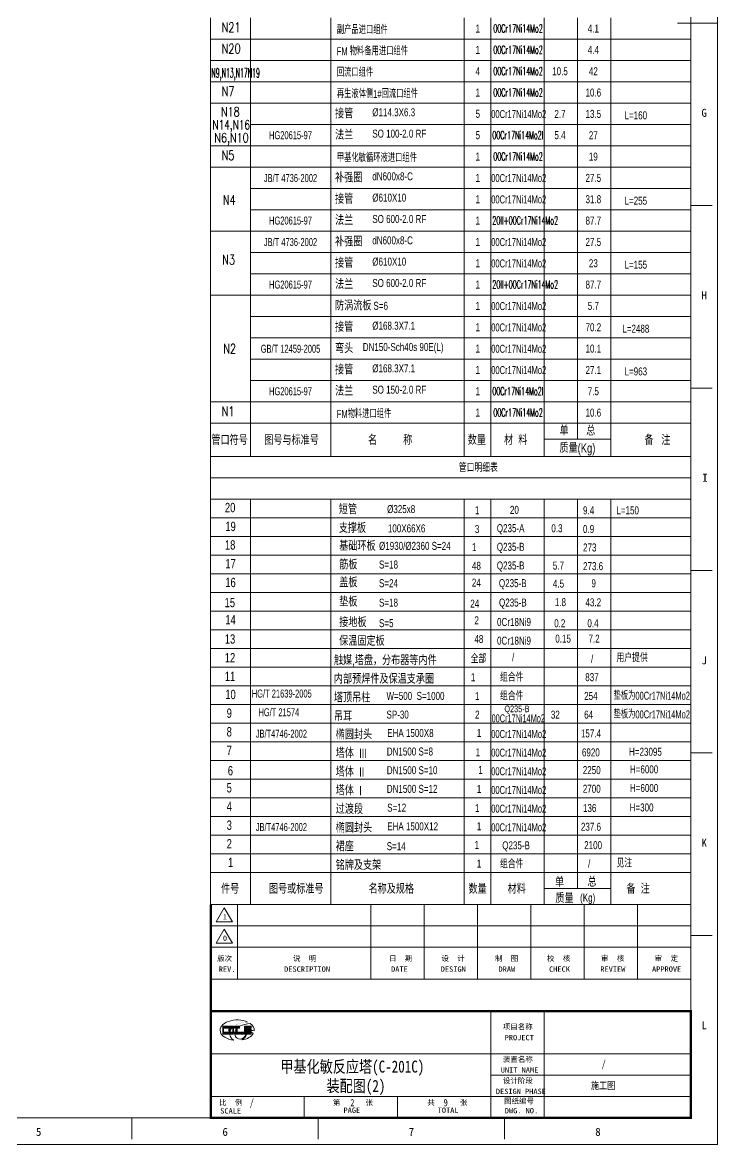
# Model space of a CAD drawing. Header units: millimetres. Extents: x 8160 to 405605, y -30951 to 80400.
# Drawn here: x 68722 to 79146, y -1956 to 14873 of the extents above; entities that cross this region are included whole.
import ezdxf
from ezdxf.enums import TextEntityAlignment as Align

# ---------------------------------------------------------------- set-up
doc = ezdxf.new("R2010")
doc.units = ezdxf.units.MM
doc.layers.get('0').update_dxf_attribs({"lineweight": 13})
for name, color, linetype, lineweight in [('SEE', 2, 'Continuous', 13), ('table_i', 7, 'Continuous', 13), ('table_o', 161, 'Continuous', 13), ('院标', 1, 'Continuous', 13)]:
    doc.layers.add(name, color=color, linetype=linetype, lineweight=lineweight)
doc.styles.add('HZ', font='txt.shx', dxfattribs={"width": 0.75, "bigfont": 'tcc_hzdx.shx'})
doc.styles.add('HZ2', font='tcc_simp.shx', dxfattribs={"width": 0.75, "bigfont": 'tcc_hzdx.shx'})
doc.styles.add('TCC', font='tcc_simp.shx', dxfattribs={"width": 0.75, "bigfont": 'tcc_hzdx.shx'})
doc.styles.add('图签', font='SimSun.ttf', dxfattribs={"height": 3})

# ---------------------------------------------------------------- blocks, each defined once
blk = doc.blocks.new('A$C67C53923')
at = {"layer": '院标', "linetype": 'Continuous'}
h = blk.add_hatch(dxfattribs=at)
h.set_pattern_fill('ANSI31', color=256, scale=0.05, angle=45, style=0)
h.set_pattern_definition([(90, (-17.875617, -415.5156554), (-0.00625, 9e-19), [])])
h.paths.add_polyline_path([(1.44, 5.88), (1.44, 2.84), (3.34, 2.84), (3.34, 3.63), (1.72, 3.63), (1.72, 5.15), (3.34, 5.15), (3.34, 5.88)])
h.paths.add_polyline_path([(3.64, 5.88), (3.64, 5.15), (3.75, 5.15), (3.75, 3.63), (3.64, 3.63), (3.64, 2.84), (5.54, 2.84), (5.54, 5.88)])
h.paths.add_polyline_path([(5.29, 5.15), (5.29, 3.63), (4.08, 3.63), (4.08, 5.15)], flags=16)
h.paths.add_polyline_path([(5.85, 5.88), (5.85, 5.15), (6.63, 5.15), (6.63, 3.63), (5.86, 3.63), (5.86, 2.84), (7.75, 2.84), (7.75, 3.63), (6.91, 3.63), (6.91, 5.15), (7.75, 5.15), (7.75, 5.88)])
h.paths.add_polyline_path([(8.05, 3.63), (8.05, 2.84), (9.95, 2.84), (9.95, 5.88), (9.64, 5.88), (9.64, 3.63)])
h.paths.add_polyline_path([(12.15, 2.84), (12.15, 4.73), (10.54, 4.73), (10.54, 5.15), (12.15, 5.15), (12.15, 5.88), (10.25, 5.88), (10.25, 4.01), (11.89, 4.01), (11.89, 3.63), (10.25, 3.63), (10.25, 2.84)])
at = {"layer": '院标', "color": 1, "linetype": 'Continuous'}
for p, q in [((1.44, 5.88), (1.44, 2.84)), ((3.34, 5.88), (1.44, 5.88)), ((1.72, 5.15), (3.34, 5.15)), ((1.72, 3.63), (1.72, 5.15)), ((3.34, 5.15), (3.34, 5.88)), ((3.64, 5.15), (3.64, 5.88)), ((3.64, 5.88), (5.54, 5.88)), ((3.75, 5.15), (3.64, 5.15)), ((3.75, 3.63), (3.75, 5.15)), ((5.29, 5.15), (4.08, 5.15)), ((4.08, 5.15), (4.08, 3.63)), ((5.29, 3.63), (5.29, 5.15)), ((5.54, 5.88), (5.54, 2.84)), ((5.85, 5.88), (5.85, 5.15)), ((7.75, 5.88), (5.85, 5.88)), ((5.85, 5.15), (6.63, 5.15)), ((6.63, 5.15), (6.63, 3.63)), ((6.91, 5.15), (7.75, 5.15)), ((6.91, 3.63), (6.91, 5.15)), ((7.75, 5.15), (7.75, 5.88)), ((9.64, 3.63), (9.64, 5.88)), ((9.64, 5.88), (9.95, 5.88)), ((9.95, 5.88), (9.95, 2.84)), ((10.25, 4.01), (10.25, 5.88)), ((10.25, 5.88), (12.15, 5.88)), ((12.15, 5.15), (10.54, 5.15)), ((10.54, 5.15), (10.54, 4.73)), ((10.54, 4.73), (12.15, 4.73)), ((12.15, 5.88), (12.15, 5.15)), ((12.15, 4.73), (12.15, 2.84)), ((1.44, 2.84), (3.34, 2.84)), ((3.34, 3.63), (1.72, 3.63)), ((3.34, 2.84), (3.34, 3.63)), ((3.64, 2.84), (3.64, 3.63)), ((3.64, 3.63), (3.75, 3.63)), ((5.54, 2.84), (3.64, 2.84)), ((4.08, 3.63), (5.29, 3.63)), ((5.86, 3.63), (5.86, 2.84)), ((6.63, 3.63), (5.86, 3.63)), ((5.86, 2.84), (7.75, 2.84)), ((7.75, 3.63), (6.91, 3.63)), ((7.75, 2.84), (7.75, 3.62)), ((8.05, 3.63), (9.64, 3.63)), ((8.05, 2.84), (8.05, 3.63)), ((9.95, 2.84), (8.05, 2.84)), ((11.89, 4.01), (10.25, 4.01)), ((10.25, 2.84), (10.25, 3.63)), ((10.25, 3.63), (11.89, 3.63)), ((12.15, 2.84), (10.25, 2.84)), ((11.89, 3.63), (11.89, 4.01))]:
    blk.add_line(p, q, dxfattribs=at)
at = {"layer": '院标', "color": 4, "linetype": 'Continuous', "const_width": 0.05}
for points in [[(10.79, 7.41, 0.10298), (7.05, 8.21, 0.087767), (3.62, 7.69, 0.165344), (0.84, 5.69, 0.195912), (0.52, 3.89, 0.191909), (2.06, 1.87, 0.116161), (5.56, 0.66, 11.337859)], [(4.2, 3.63, -0.129701), (4.87, 5.15, -1.38873)], [(6.01, 3.63, -0.114683), (6.63, 4.99, -0.492715)], [(11.78, 6.84, 0.087877), (7.75, 5.86, 4.760427)], [(11.78, 6.84, -0.167187), (13.16, 5.04, -0.104455), (13.23, 4.09, 0.061432)], [(12.15, 4.22, -0.128705), (13.24, 4.11, -2.113768)], [(5.56, 0.66, -0.160066), (4.42, 1.82, -0.101982), (4.16, 2.84, 0.949478)], [(10.26, 2.84, -0.085791), (9.33, 1.64, -0.201928), (7.91, 1.07, -0.221469), (6.47, 1.7, -0.155752), (5.99, 2.84, 2.125523)], [(8.62, 0.72, 0.10941), (11.65, 1.86, 0.111843), (12.91, 3.16, -131.799692)], [(8.62, 0.72, 0.162349), (10.46, 2.84, -0.666834)], [(10.88, 3.63, -0.033593), (11.55, 4.01, 4.377981)], [(12.9, 3.14, 0.187911), (12.15, 3.6, -10.54631)]]:
    blk.add_lwpolyline(points, format="xyb", dxfattribs=at)
at = {"layer": '院标', "color": 4, "linetype": 'Continuous', "flags": 128}
blk.add_lwpolyline([(10.79, 7.41, 0.05, 0.05, 0.044289), (9.18, 7.29, 0.05, 0.05, 0.044289), (7.62, 6.89, 0.05, 0.05, 0.032137), (6.55, 6.42, 0.05, 0.05, 0.032137), (5.54, 5.83, 0.05, 0.05, 0)], format="xyseb", dxfattribs=at)
at = {"layer": '院标', "linetype": 'Continuous'}
for centre, radius, start, end in [((7.94, 2.98), 3.8, 149.8017, 170.0903), ((9.11, 1.6), 5.53, 140.0178, 143.5317), ((9.24, 2.98), 3.29, 142.4603, 168.6295), ((12.5, 2.1), 2.14, 69.9337, 99.2696), ((6.76, 2.97), 2.61, 182.969, 242.6369), ((7.91, 3.18), 2.11, 240.2379, 301.279), ((6.37, 4.54), 4.43, 300.5075, 337.3934), ((6.34, 4.93), 4.44, 306.9142, 331.947), ((16, -4.35), 9.48, 118.1465, 122.6896), ((11.93, 2.42), 1.21, 36.5972, 79.1668)]:
    blk.add_arc(centre, radius, start, end, dxfattribs=at)
at = {"layer": '院标', "color": 4, "linetype": 'Continuous'}
for centre, radius, start, end in [((12.53, -5.03), 11.89, 93.6385, 113.7267), ((8.02, 3.03), 2.04, 185.3914, 235.6122)]:
    blk.add_arc(centre, radius, start, end, dxfattribs=at)
for start_param, end_param in [(4.050988, 7.650201), (9.350723, 10.11811), (8.132997, 9.089389)]:
    blk.add_ellipse((6.86, 4.4), major_axis=(-6.4, 0), ratio=0.597247, start_param=start_param, end_param=end_param, dxfattribs=at)

msp = doc.modelspace()

# ---------------------------------------------------------------- linework, layer by layer
at = {"color": 7}
for p, q in [((79146.2, -1956.3), (79146.2, 31683.7)), ((78746.2, -1556.3), (78746.2, 31283.7)), ((78546.2, 14863.7), (79146.2, 14863.7)), ((78746.2, 12126.9), (79066.2, 12126.9)), ((78746.2, 9390.1), (79066.2, 9390.1)), ((78746.2, 6653.3), (79066.2, 6653.3)), ((71544.6, 5763.9), (78744.6, 5763.9)), ((78746.2, 3916.5), (79066.2, 3916.5)), ((71546.2, 1643.7), (78746.2, 1643.7)), ((71546.2, 1323.7), (78746.2, 1323.7)), ((78746.2, 1179.7), (79066.2, 1179.7)), ((56386.2, -1556.3), (78746.2, -1556.3)), ((70361.2, -1556.3), (70361.2, -1876.3)), ((73156.2, -1556.3), (73156.2, -1876.3)), ((75951.2, -1556.3), (75951.2, -1876.3)), ((55386.2, -1956.3), (79146.2, -1956.3))]:
    msp.add_line(p, q, dxfattribs=at)
for points, const_width in [([(71546.2, -1556.3), (71546.2, 1643.7)], 36), ([(71946.2, 523.7), (71946.2, 1643.7)], 16), ([(73946.2, 523.7), (73946.2, 1643.7)], 16), ([(74746.2, 523.7), (74746.2, 1643.7)], 16), ([(75546.2, 523.7), (75546.2, 1643.7)], 16), ([(76346.2, 523.7), (76346.2, 1643.7)], 16), ([(77146.2, 523.7), (77146.2, 1643.7)], 16), ([(77946.2, 523.7), (77946.2, 1643.7)], 16)]:
    msp.add_lwpolyline(points, dxfattribs=dict(at, const_width=const_width))
for points in [[(71749.4, 1593.4), (71628.2, 1383.4), (71870.7, 1383.4)], [(71749.4, 1273.4), (71628.2, 1063.4), (71870.7, 1063.4)], [(71546.2, -1556.3), (75746.2, -1556.3), (75746.2, 43.7), (71546.2, 43.7)], [(75746.2, -916.3), (78746.2, -916.3), (78746.2, -596.3), (75746.2, -596.3)], [(75746.2, -1236.3), (78746.2, -1236.3), (78746.2, -916.3), (75746.2, -916.3)], [(75746.2, -1556.3), (78746.2, -1556.3), (78746.2, -1236.3), (75746.2, -1236.3)]]:
    msp.add_lwpolyline(points, close=True, dxfattribs=at)
for points, const_width in [([(71546.2, 1003.7), (78746.2, 1003.7), (78746.2, 523.7), (71546.2, 523.7)], 16), ([(71546.2, 523.7), (78746.2, 523.7), (78746.2, 43.7), (71546.2, 43.7)], 16), ([(78746.2, -1556.3), (71546.2, -1556.3), (71546.2, 43.7), (78746.2, 43.7)], 36), ([(71546.2, 43.7), (78746.2, 43.7), (78746.2, -596.3), (71546.2, -596.3)], 16), ([(75746.2, -1556.3), (76546.2, -1556.3), (76546.2, 43.7), (75746.2, 43.7)], 16), ([(71546.2, -1556.3), (75746.2, -1556.3), (75746.2, -1236.3), (71546.2, -1236.3)], 16), ([(71546.2, -1556.3), (72946.2, -1556.3), (72946.2, -1236.3), (71546.2, -1236.3)], 16), ([(72946.2, -1556.3), (74346.2, -1556.3), (74346.2, -1236.3), (72946.2, -1236.3)], 16), ([(74346.2, -1556.3), (75746.2, -1556.3), (75746.2, -1236.3), (74346.2, -1236.3)], 16)]:
    msp.add_lwpolyline(points, close=True, dxfattribs=dict(at, const_width=const_width))
at = {"layer": 'table_i', "color": 7}
for p, q in [((75344.6, 14621.3), (75344.6, 14941.3)), ((75744.6, 14621.3), (75744.6, 14941.3)), ((76544.6, 14621.3), (76544.6, 14941.3)), ((77044.6, 14621.3), (77044.6, 14941.3)), ((77544.6, 14621.3), (77544.6, 14941.3)), ((75344.6, 14301.3), (75344.6, 14621.3)), ((75744.6, 14301.3), (75744.6, 14621.3)), ((76544.6, 14301.3), (76544.6, 14621.3)), ((77044.6, 14301.3), (77044.6, 14621.3)), ((77544.6, 14301.3), (77544.6, 14621.3)), ((75344.6, 13981.3), (75344.6, 14301.3)), ((75744.6, 13981.3), (75744.6, 14301.3)), ((76544.6, 13981.3), (76544.6, 14301.3)), ((77044.6, 13981.3), (77044.6, 14301.3)), ((77544.6, 13981.3), (77544.6, 14301.3)), ((75344.6, 13661.3), (75344.6, 13981.3)), ((75744.6, 13661.3), (75744.6, 13981.3)), ((76544.6, 13661.3), (76544.6, 13981.3)), ((77044.6, 13661.3), (77044.6, 13981.3)), ((77544.6, 13661.3), (77544.6, 13981.3)), ((75344.6, 13021.3), (75344.6, 13661.3)), ((75744.6, 13021.3), (75744.6, 13661.3)), ((76544.6, 13021.3), (76544.6, 13661.3)), ((77044.6, 13021.3), (77044.6, 13661.3)), ((77544.6, 13021.3), (77544.6, 13661.3)), ((72144.6, 13341.3), (78744.8, 13341.3)), ((75344.6, 12701.2), (75344.6, 13021.3)), ((75744.6, 12701.2), (75744.6, 13021.3)), ((76544.6, 12701.2), (76544.6, 13021.3)), ((77044.6, 12701.2), (77044.6, 13021.3)), ((77544.6, 12701.2), (77544.6, 13021.3)), ((75344.6, 11741.2), (75344.6, 12701.2)), ((75744.6, 11741.2), (75744.6, 12701.2)), ((76544.6, 11741.2), (76544.6, 12701.2)), ((77044.6, 11741.2), (77044.6, 12701.2)), ((77544.6, 11741.2), (77544.6, 12701.2)), ((72144.6, 12381.2), (78744.6, 12381.2)), ((72144.6, 12061.2), (78744.8, 12061.2)), ((75344.6, 10781.2), (75344.6, 11741.2)), ((75744.6, 10781.2), (75744.6, 11741.2)), ((76544.6, 10781.2), (76544.6, 11741.2)), ((77044.6, 10781.2), (77044.6, 11741.2)), ((77544.6, 10781.2), (77544.6, 11741.2)), ((72144.6, 11421.2), (78744.6, 11421.2)), ((72144.6, 11101.2), (78744.8, 11101.2)), ((75344.6, 9181.1), (75344.6, 10781.2)), ((75744.6, 9181.1), (75744.6, 10781.2)), ((76544.6, 9181.1), (76544.6, 10781.2)), ((77044.6, 9181.1), (77044.6, 10781.2)), ((77544.6, 9181.1), (77544.6, 10781.2)), ((72144.6, 10461.2), (78744.8, 10461.2)), ((72144.6, 10141.2), (78744.8, 10141.2)), ((72144.6, 9821.1), (78744.6, 9821.1)), ((72144.6, 9501.1), (78744.8, 9501.1)), ((75344.6, 8861.1), (75344.6, 9181.1)), ((75744.6, 8861.1), (75744.6, 9181.1)), ((76544.6, 8861.1), (76544.6, 9181.1)), ((77044.6, 8861.1), (77044.6, 9181.1)), ((77544.6, 8861.1), (77544.6, 9181.1)), ((75344.6, 8363.9), (75344.6, 8861.1)), ((75744.6, 8363.9), (75744.6, 8861.1)), ((76544.6, 8363.9), (76544.6, 8861.1)), ((77044.6, 8621.1), (77044.6, 8861.1)), ((77544.6, 8363.9), (77544.6, 8861.1)), ((76544.6, 8621.1), (77544.6, 8621.1)), ((75344.6, 1643.9), (75344.6, 7723.9)), ((75744.6, 1643.9), (75744.6, 7723.9)), ((76544.6, 1643.9), (76544.6, 7723.9)), ((77044.6, 1883.9), (77044.6, 7723.9)), ((77544.6, 1643.9), (77544.6, 7723.9)), ((71544.6, 7443.9), (78744.6, 7443.9)), ((71544.6, 7163.9), (78744.6, 7163.9)), ((71544.6, 6883.9), (78744.6, 6883.9)), ((71544.6, 6603.9), (78744.6, 6603.9)), ((71544.6, 6323.9), (78744.6, 6323.9)), ((71544.6, 6043.9), (78744.6, 6043.9)), ((71544.6, 5483.9), (78744.6, 5483.9)), ((71544.6, 5203.9), (78744.6, 5203.9)), ((71544.6, 4923.9), (78744.6, 4923.9)), ((71544.6, 4643.9), (78744.6, 4643.9)), ((71544.6, 4363.9), (78744.6, 4363.9)), ((71544.6, 4083.9), (78744.6, 4083.9)), ((71544.6, 3803.9), (78744.6, 3803.9)), ((71544.6, 3523.9), (78744.6, 3523.9)), ((71544.6, 3243.9), (78744.6, 3243.9)), ((71544.6, 2963.9), (78744.6, 2963.9)), ((71544.6, 2683.9), (78744.6, 2683.9)), ((71544.6, 2403.9), (78744.6, 2403.9)), ((76544.6, 1883.9), (77544.6, 1883.9))]:
    msp.add_line(p, q, dxfattribs=at)
at = {"layer": 'table_o', "color": 7}
for p, q in [((71544.6, 14621.3), (71544.6, 14941.3)), ((72144.6, 14621.3), (72144.6, 14941.3)), ((73344.6, 14621.3), (73344.6, 14941.3)), ((71544.6, 14301.3), (71544.6, 14621.3)), ((71544.6, 14621.3), (78744.8, 14621.3)), ((72144.6, 14301.3), (72144.6, 14621.3)), ((73344.6, 14301.3), (73344.6, 14621.3)), ((71544.6, 13981.3), (71544.6, 14301.3)), ((71544.6, 14301.3), (78744.8, 14301.3)), ((72144.6, 13981.3), (72144.6, 14301.3)), ((73344.6, 13981.3), (73344.6, 14301.3)), ((71544.6, 13661.3), (71544.6, 13981.3)), ((71544.6, 13981.3), (78744.8, 13981.3)), ((72144.6, 13661.3), (72144.6, 13981.3)), ((73344.6, 13661.3), (73344.6, 13981.3)), ((71544.6, 13021.3), (71544.6, 13661.3)), ((71544.6, 13661.3), (78744.6, 13661.3)), ((72144.6, 13021.3), (72144.6, 13661.3)), ((73344.6, 13021.3), (73344.6, 13661.3)), ((71544.6, 12701.2), (71544.6, 13021.3)), ((71544.6, 13021.3), (78744.8, 13021.3)), ((72144.6, 12701.2), (72144.6, 13021.3)), ((73344.6, 12701.2), (73344.6, 13021.3)), ((71544.6, 11741.2), (71544.6, 12701.2)), ((71544.6, 12701.2), (78744.8, 12701.2)), ((72144.6, 11741.2), (72144.6, 12701.2)), ((73344.6, 11741.2), (73344.6, 12701.2)), ((71544.6, 10781.2), (71544.6, 11741.2)), ((71544.6, 11741.2), (78744.8, 11741.2)), ((72144.6, 10781.2), (72144.6, 11741.2)), ((73344.6, 10781.2), (73344.6, 11741.2)), ((71544.6, 9181.1), (71544.6, 10781.2)), ((71544.6, 10781.2), (78744.8, 10781.2)), ((72144.6, 9181.1), (72144.6, 10781.2)), ((73344.6, 9181.1), (73344.6, 10781.2)), ((71544.6, 8861.1), (71544.6, 9181.1)), ((71544.6, 9181.1), (78744.8, 9181.1)), ((72144.6, 8861.1), (72144.6, 9181.1)), ((73344.6, 8861.1), (73344.6, 9181.1)), ((71544.6, 8043.9), (71544.6, 8861.1)), ((71544.6, 8861.1), (78746.2, 8861.1)), ((72144.6, 8363.9), (72144.6, 8861.1)), ((73344.6, 8363.9), (73344.6, 8861.1)), ((71544.6, 8363.9), (78744.8, 8363.9)), ((71544.6, 8043.9), (78744.8, 8043.9)), ((71544.6, 7723.9), (71544.6, 8043.9)), ((71544.6, 1643.7), (71544.6, 7723.9)), ((71544.6, 7723.9), (78744.6, 7723.9)), ((72144.6, 1643.9), (72144.6, 7723.9)), ((73344.6, 1643.9), (73344.6, 7723.9)), ((71544.6, 2123.9), (78744.6, 2123.9)), ((71544.6, 1643.7), (78746.2, 1643.7))]:
    msp.add_line(p, q, dxfattribs=at)

# ---------------------------------------------------------------- block references
at = {"color": 7, "xscale": 40, "yscale": 40, "zscale": 40}
msp.add_blockref('A$C67C53923', (71667.8, -416.5), dxfattribs=at)

# ---------------------------------------------------------------- texts
at = {"color": 7}
for s, height, style, width, p in [('N21', 143.23, 'HZ', 0.75, (71708.6, 14728.9)), ('副产品进口组件', 120, 'TCC', 0.7, (73436.9, 14701.4)), ('00Cr17Ni14Mo2', 120, 'HZ', 0.5, (75783.6, 14722.9)), ('N20', 143.23, 'HZ', 0.75, (71708.6, 14408.9)), ('FM 物料备用进口组件', 120, 'TCC', 0.7, (73436.9, 14381.4)), ('00Cr17Ni14Mo2', 120, 'HZ', 0.5, (75783.6, 14402.9)), ('N9,N13,N17N19', 140, 'HZ', 0.4, (71556.6, 14044.8)), ('回流口组件', 120, 'TCC', 0.7, (73436.9, 14061.4)), ('00Cr17Ni14Mo2', 120, 'HZ', 0.5, (75783.6, 14082.9)), ('N7', 143.23, 'HZ', 0.75, (71708.6, 13768.8)), ('再生液体侧1#回流口组件', 120, 'TCC', 0.7, (73436.9, 13741.4)), ('00Cr17Ni14Mo2', 120, 'HZ', 0.5, (75783.6, 13762.9)), ('N18', 140, 'HZ', 0.75, (71701, 13463.9)), ('接管', 140, 'TCC', 0.75, (73410.1, 13433.9)), ('%%C114.3X6.3', 120, 'TCC', 0.75, (73968.7, 13465)), ('00Cr17Ni14Mo2', 120, 'TCC', 0.65, (75751.7, 13438.7)), ('N14,N16', 140, 'HZ', 0.7, (71572.1, 13267.9)), ('N6,N10', 140, 'HZ', 0.75, (71601.1, 13073.8)), ('法兰', 140, 'TCC', 0.75, (73410.1, 13113.9)), ('SO 100-2.0 RF', 120, 'TCC', 0.75, (73968.7, 13145)), ('00Cr17Ni14Mo2II', 120, 'HZ', 0.5, (75767.9, 13122.9)), ('N5', 143.23, 'HZ', 0.75, (71708.6, 12808.8)), ('甲基化敏循环液进口组件', 120, 'TCC', 0.7, (73436.9, 12781.4)), ('00Cr17Ni14Mo2', 120, 'HZ', 0.5, (75783.6, 12802.8)), ('补强圈', 140, 'TCC', 0.75, (73410.1, 12473.9)), ('dN600x8-C', 120, 'TCC', 0.75, (73968.7, 12505)), ('00Cr17Ni14Mo2', 120, 'TCC', 0.65, (75751.7, 12478.7)), ('接管', 140, 'TCC', 0.75, (73410.1, 12153.9)), ('%%C610X10', 120, 'TCC', 0.75, (73968.7, 12185)), ('00Cr17Ni14Mo2', 120, 'TCC', 0.65, (75751.7, 12158.7)), ('N4', 143.23, 'HZ', 0.75, (71726.6, 12138.4)), ('法兰', 140, 'TCC', 0.75, (73410.1, 11833.9)), ('SO 600-2.0 RF', 120, 'TCC', 0.75, (73968.7, 11865)), ('20II+00Cr17Ni14Mo2', 120, 'HZ', 0.5, (75767.9, 11842.8)), ('补强圈', 140, 'TCC', 0.75, (73410.1, 11513.9)), ('dN600x8-C', 120, 'TCC', 0.75, (73968.7, 11545)), ('00Cr17Ni14Mo2', 120, 'TCC', 0.65, (75751.7, 11518.7)), ('N3', 143.23, 'HZ', 0.75, (71716.8, 11243)), ('接管', 140, 'TCC', 0.75, (73410.1, 11193.9)), ('%%C610X10', 120, 'TCC', 0.75, (73968.7, 11225)), ('00Cr17Ni14Mo2', 120, 'TCC', 0.65, (75751.7, 11198.6)), ('法兰', 140, 'TCC', 0.75, (73410.1, 10873.9)), ('SO 600-2.0 RF', 120, 'TCC', 0.75, (73968.7, 10905)), ('20II+00Cr17Ni14Mo2', 120, 'HZ', 0.5, (75767.9, 10882.8)), ('防涡流板', 140, 'TCC', 0.75, (73410.1, 10553.9)), ('S=6', 120, 'TCC', 0.75, (73986.5, 10563.1)), ('00Cr17Ni14Mo2', 120, 'TCC', 0.65, (75751.7, 10558.6)), ('接管', 140, 'TCC', 0.75, (73410.1, 10233.8)), ('%%C168.3X7.1', 120, 'TCC', 0.75, (73968.7, 10264.9)), ('00Cr17Ni14Mo2', 120, 'TCC', 0.65, (75751.7, 10238.6)), ('N2', 143.23, 'HZ', 0.75, (71733.3, 9908.6)), ('弯头', 140, 'TCC', 0.75, (73410.1, 9913.8)), ('DN150-Sch40s 90E(L)', 120, 'TCC', 0.75, (73825.8, 9944.9)), ('00Cr17Ni14Mo2', 120, 'TCC', 0.65, (75751.7, 9918.6)), ('接管', 140, 'TCC', 0.75, (73410.1, 9593.8)), ('%%C168.3X7.1', 120, 'TCC', 0.75, (73968.7, 9624.9)), ('00Cr17Ni14Mo2', 120, 'TCC', 0.65, (75751.7, 9598.6)), ('法兰', 140, 'TCC', 0.75, (73410.1, 9273.8)), ('SO 150-2.0 RF', 120, 'TCC', 0.75, (73968.7, 9304.9)), ('00Cr17Ni14Mo2II', 120, 'HZ', 0.5, (75767.9, 9282.7)), ('N1', 143.23, 'HZ', 0.75, (71708.6, 8968.7)), ('00Cr17Ni14Mo2', 120, 'HZ', 0.5, (75783.6, 8962.7)), ('FM物料进口组件', 120, 'TCC', 0.7, (73436.9, 8941.2)), ('管口明细表', 120, 'TCC', 0.75, (75266.4, 8130.8)), ('20', 140, 'TCC', 0.75, (71758.8, 7527.1)), ('短管', 140, 'TCC', 0.75, (73466.5, 7498.8, 0)), ('%%C325x8', 120, 'HZ2', 0.75, (74190.6, 7514.3)), ('1', 120, 'TCC', 0.75, (75507.2, 7495.7, 0)), ('20', 120, 'TCC', 0.75, (76033.1, 7502.5, 0)), ('9.4', 120, 'TCC', 0.75, (77128.9, 7495.1, 0)), ('L=150', 120, 'TCC', 0.75, (77628.9, 7495.1, 0)), ('19', 140, 'TCC', 0.75, (71764.6, 7243.9)), ('支撑板', 140, 'TCC', 0.75, (73466.5, 7218.8, 0)), ('100X66X6', 120, 'HZ2', 0.75, (74202.4, 7224.7)), ('3', 120, 'TCC', 0.75, (75507.2, 7215.7, 0)), ('Q235-A', 120, 'TCC', 0.75, (75835.9, 7228, 0)), ('0.3', 120, 'TCC', 0.75, (76654, 7226.6, 0)), ('0.9', 120, 'TCC', 0.75, (77128.9, 7215.1, 0)), ('18', 140, 'TCC', 0.75, (71758.8, 6967.1)), ('基础环板', 140, 'TCC', 0.75, (73472.6, 6949.5)), ('%%C1930/%%C2360 S=24', 120, 'TCC', 0.75, (74069.5, 6962.6)), ('Q235-B', 120, 'TCC', 0.75, (75835.8, 6948.4, 0)), ('1', 120, 'TCC', 0.75, (75463.4, 6943.4, 0)), ('273', 120, 'TCC', 0.75, (77129.1, 6938.4, 0)), ('17', 140, 'TCC', 0.75, (71764.6, 6683.9)), ('筋板', 140, 'TCC', 0.75, (73472.6, 6669.5)), ('S=18', 120, 'TCC', 0.75, (74069.5, 6682.6)), ('48', 120, 'TCC', 0.75, (75463.4, 6663.4, 0)), ('Q235-B', 120, 'TCC', 0.75, (75835.8, 6668.4, 0)), ('5.7', 120, 'TCC', 0.75, (76676.1, 6666.4, 0)), ('273.6', 120, 'TCC', 0.75, (77129.1, 6658.4, 0)), ('16', 140, 'TCC', 0.75, (71764.6, 6403.9)), ('盖板', 140, 'TCC', 0.75, (73472.6, 6402.1)), ('S=24', 120, 'TCC', 0.75, (74069.5, 6402.8)), ('24', 120, 'TCC', 0.75, (75461.6, 6410.3, 0)), ('Q235-B', 120, 'TCC', 0.75, (75867.6, 6403.5, 0)), ('4.5', 120, 'TCC', 0.75, (76677.4, 6396.7, 0)), ('9', 120, 'TCC', 0.75, (77255.3, 6401.6, 0)), ('15', 140, 'TCC', 0.75, (71754.4, 6103.1)), ('垫板', 140, 'TCC', 0.75, (73472.6, 6114.1)), ('S=18', 120, 'TCC', 0.75, (74069.5, 6111.5)), ('Q235-B', 120, 'TCC', 0.75, (75869, 6112.5, 0)), ('1.8', 120, 'TCC', 0.75, (76706.1, 6118.9, 0)), ('43.2', 120, 'TCC', 0.75, (77165.5, 6115.4, 0)), ('24', 120, 'TCC', 0.75, (75437.8, 6095.9)), ('14', 140, 'TCC', 0.75, (71764.6, 5843.9)), ('接地板', 140, 'TCC', 0.75, (73472.6, 5805.2)), ('S=5', 120, 'TCC', 0.75, (74069.5, 5803.4)), ('2', 120, 'TCC', 0.75, (75500.2, 5845.4)), ('0Cr18Ni9', 120, 'TCC', 0.75, (75839.7, 5820.9)), ('0.2', 120, 'TCC', 0.75, (76696.4, 5801.8)), ('0.4', 120, 'TCC', 0.75, (77194.5, 5801.8)), ('13', 140, 'TCC', 0.75, (71756.8, 5556)), ('保温固定板', 140, 'TCC', 0.75, (73472.6, 5525.2)), ('48', 120, 'TCC', 0.75, (75500.2, 5565.4)), ('0Cr18Ni9', 120, 'TCC', 0.75, (75839.7, 5540.9)), ('0.15', 120, 'TCC', 0.75, (76713, 5571.6)), ('7.2', 120, 'TCC', 0.75, (77211.1, 5571.6)), ('12', 140, 'TCC', 0.75, (71756.8, 5276)), ('触媒,塔盘，分布器等内件', 140, 'TCC', 0.75, (73393.1, 5236.2)), ('/', 120, 'TCC', 0.75, (76064.1, 5292.5, 0)), ('/', 120, 'TCC', 0.75, (77248.4, 5267.7)), ('用户提供', 120, 'TCC', 0.75, (77631, 5280.7, 0)), ('11', 140, 'TCC', 0.75, (71756.8, 4996)), ('内部预焊件及保温支承圈', 140, 'TCC', 0.75, (73393.1, 4956.2)), ('1', 120, 'TCC', 0.75, (75446.5, 4991.4)), ('组合件', 120, 'TCC', 0.75, (75884, 4988.6)), ('837', 120, 'TCC', 0.75, (77162.3, 4993.3)), ('10', 140, 'TCC', 0.75, (71764.6, 4723.9)), ('HG/T 21639-2005', 120, 'TCC', 0.7, (72161.8, 4747.5)), ('塔顶吊柱', 140, 'TCC', 0.75, (73393.1, 4676.2)), ('W=500  S=1000', 120, 'TCC', 0.75, (74181.7, 4712.2, 0)), ('1', 120, 'TCC', 0.75, (75509.1, 4711.4)), ('组合件', 120, 'TCC', 0.75, (75884, 4708.6)), ('254', 120, 'TCC', 0.75, (77145.8, 4711.4)), ('垫板为00Cr17Ni14Mo2', 120, 'TCC', 0.7, (77586.9, 4714.8, 0)), ('9', 140, 'TCC', 0.75, (71784.6, 4443.9)), ('HG/T 21574', 120, 'TCC', 0.7, (72261.1, 4467.5)), ('SP-30', 120, 'TCC', 0.75, (74181.7, 4432.2, 0)), ('2', 120, 'TCC', 0.75, (75509.1, 4431.4)), ('Q235-B', 100, 'TCC', 0.75, (75949.7, 4528.1)), ('32', 120, 'TCC', 0.75, (76645.8, 4431.4)), ('64', 120, 'TCC', 0.75, (77145.8, 4431.4)), ('垫板为00Cr17Ni14Mo2', 120, 'TCC', 0.7, (77586.9, 4434.8, 0)), ('吊耳', 140, 'TCC', 0.75, (73393.1, 4396.2)), ('00Cr17Ni14Mo2', 120, 'TCC', 0.6, (75757.5, 4376, 0)), ('8', 140, 'TCC', 0.75, (71784.6, 4163.9)), ('JB/T4746-2002', 120, 'TCC', 0.7, (72221.4, 4145.6)), ('椭圆封头', 140, 'TCC', 0.75, (73420, 4123.3)), ('EHA 1500X8', 120, 'TCC', 0.75, (74192.1, 4156.1)), ('1', 120, 'TCC', 0.75, (75535.9, 4158.5)), ('00Cr17Ni14Mo2', 120, 'TCC', 0.65, (75751.7, 4141.3)), ('157.4', 120, 'TCC', 0.75, (77096.8, 4150)), ('7', 140, 'TCC', 0.75, (71784.6, 3883.9)), ('塔体  III', 140, 'TCC', 0.75, (73420, 3843.3)), ('DN1500 S=8', 120, 'TCC', 0.75, (74186.5, 3878.5)), ('1', 120, 'TCC', 0.75, (75518.1, 3866.2, 0)), ('00Cr17Ni14Mo2', 120, 'TCC', 0.65, (75751.7, 3861.3)), ('6920', 120, 'TCC', 0.75, (77112.5, 3865.1, 0)), ('H=23095', 120, 'TCC', 0.75, (77819, 3874.8, 0)), ('6', 140, 'TCC', 0.75, (71802, 3580.7)), ('塔体  II', 140, 'TCC', 0.75, (73420, 3563.3)), ('DN1500 S=10', 120, 'TCC', 0.75, (74186.5, 3598.5)), ('1', 120, 'TCC', 0.75, (75558.2, 3602.8)), ('00Cr17Ni14Mo2', 120, 'TCC', 0.65, (75751.7, 3581.3)), ('2250', 120, 'TCC', 0.75, (77125.5, 3599.6)), ('H=6000', 120, 'TCC', 0.75, (77832.2, 3610.8)), ('5', 140, 'TCC', 0.75, (71784.6, 3323.9)), ('塔体  I', 140, 'TCC', 0.75, (73420, 3283.3)), ('DN1500 S=12', 120, 'TCC', 0.75, (74186.5, 3318.5)), ('1', 120, 'TCC', 0.75, (75535.9, 3318.5)), ('00Cr17Ni14Mo2', 120, 'TCC', 0.65, (75751.7, 3301.3)), ('2700', 120, 'TCC', 0.75, (77125.5, 3319.6)), ('H=6000', 120, 'TCC', 0.75, (77832.2, 3330.8)), ('4', 140, 'TCC', 0.75, (71784.6, 3043.9)), ('过渡段', 140, 'TCC', 0.75, (73420, 3003.3)), ('S=12', 120, 'TCC', 0.75, (74192.1, 3036.1)), ('1', 120, 'TCC', 0.75, (75509.1, 3031.4)), ('00Cr17Ni14Mo2', 120, 'TCC', 0.65, (75751.7, 3021.3)), ('136', 120, 'TCC', 0.75, (77128.2, 3031.4)), ('H=300', 120, 'TCC', 0.75, (77828.3, 3039.4)), ('3', 140, 'TCC', 0.75, (71784.6, 2763.9)), ('JB/T4746-2002', 120, 'TCC', 0.7, (72221.4, 2745.6)), ('椭圆封头', 140, 'TCC', 0.75, (73420, 2723.3)), ('EHA 1500X12', 120, 'TCC', 0.75, (74192.1, 2756.1)), ('1', 120, 'TCC', 0.75, (75535.9, 2758.5)), ('00Cr17Ni14Mo2', 120, 'TCC', 0.65, (75751.7, 2741.3)), ('237.6', 120, 'TCC', 0.75, (77096.8, 2750)), ('2', 140, 'TCC', 0.75, (71784.6, 2483.9)), ('裙座', 140, 'TCC', 0.75, (73420, 2443.3)), ('S=14', 120, 'TCC', 0.75, (74185.3, 2458.4)), ('1', 120, 'TCC', 0.75, (75502.2, 2478.5)), ('Q235-B', 120, 'TCC', 0.75, (75917.6, 2471.4)), ('2100', 120, 'TCC', 0.75, (77146.3, 2473.9)), ('1', 140, 'TCC', 0.75, (71804.6, 2203.9)), ('铭牌及支架', 140, 'TCC', 0.75, (73420, 2163.3)), ('1', 120, 'TCC', 0.75, (75535.9, 2198.5)), ('组合件', 120, 'TCC', 0.75, (75884, 2188.6)), ('/', 120, 'TCC', 0.75, (77203.8, 2193.9)), ('见注', 120, 'TCC', 0.75, (77631, 2200.7, 0)), ('单', 140, 'TCC', 0.75, (76708.8, 1909.1)), ('总', 140, 'TCC', 0.75, (77196, 1911.9)), ('件号', 140, 'TCC', 0.75, (71700.2, 1806.9)), ('图号或标准号', 140, 'TCC', 0.75, (72418.2, 1806.9)), ('名称及规格', 140, 'TCC', 0.75, (73912.3, 1806.9)), ('数量', 140, 'TCC', 0.75, (75411.8, 1806.9)), ('材料', 140, 'TCC', 0.75, (75998.4, 1806.9)), ('备  注', 140, 'TCC', 0.75, (77778.7, 1806.9)), ('质量 ', 140, 'TCC', 0.75, (76714, 1666.9)), ('(Kg)', 120, 'HZ2', 0.75, (77084.8, 1686.9))]:
    msp.add_text(s, height=height, dxfattribs=dict(at, style=style, width=width)).set_placement(p)
at = {"color": 7, "style": 'TCC'}
for s, height, width, p in [('1', 120, 0.75, (75550.4, 14781.3)), ('4.1', 120, 0.75, (77283.3, 14781.3)), ('1', 120, 0.75, (75550.4, 14461.3)), ('4.4', 120, 0.75, (77283.3, 14461.3)), ('4', 120, 0.75, (75550.4, 14141.3)), ('10.5', 120, 0.75, (76783.3, 14141.3)), ('42', 120, 0.75, (77283.3, 14141.3)), ('1', 120, 0.75, (75550.4, 13821.3)), ('10.6', 120, 0.75, (77283.3, 13821.3)), ('5', 120, 0.75, (75550.4, 13501.3)), ('2.7', 120, 0.75, (76783.3, 13501.3)), ('13.5', 120, 0.75, (77283.3, 13501.3)), ('L=160', 120, 0.75, (77920.6, 13479.5)), ('HG20615-97', 120, 0.7, (72741.9, 13181.3)), ('5', 120, 0.75, (75550.4, 13181.3)), ('5.4', 120, 0.75, (76783.3, 13181.3)), ('27', 120, 0.75, (77283.3, 13181.3)), ('1', 120, 0.75, (75550.4, 12861.2)), ('19', 120, 0.75, (77283.3, 12861.2)), ('JB/T 4736-2002', 120, 0.7, (72741.9, 12541.2)), ('1', 120, 0.75, (75550.4, 12541.2)), ('27.5', 120, 0.75, (77283.3, 12541.2)), ('1', 120, 0.75, (75550.4, 12221.2)), ('31.8', 120, 0.75, (77283.3, 12221.2)), ('L=255', 120, 0.75, (77920.6, 12199.4)), ('HG20615-97', 120, 0.7, (72741.9, 11901.2)), ('1', 120, 0.75, (75550.4, 11901.2)), ('87.7', 120, 0.75, (77283.3, 11901.2)), ('JB/T 4736-2002', 120, 0.7, (72741.9, 11581.2)), ('1', 120, 0.75, (75550.4, 11581.2)), ('27.5', 120, 0.75, (77283.3, 11581.2)), ('1', 120, 0.75, (75550.4, 11261.2)), ('23', 120, 0.75, (77283.3, 11261.2)), ('L=155', 120, 0.75, (77920.6, 11239.4)), ('HG20615-97', 120, 0.7, (72741.9, 10941.2)), ('1', 120, 0.75, (75550.4, 10941.2)), ('87.7', 120, 0.75, (77283.3, 10941.2)), ('1', 120, 0.75, (75550.4, 10621.2)), ('5.7', 120, 0.75, (77283.3, 10621.2)), ('1', 120, 0.75, (75550.4, 10301.2)), ('70.2', 120, 0.75, (77283.3, 10301.2)), ('L=2488', 120, 0.75, (77920.6, 10279.4)), ('GB/T 12459-2005', 120, 0.7, (72741.9, 9981.2)), ('1', 120, 0.75, (75550.4, 9981.2)), ('10.1', 120, 0.75, (77283.3, 9981.2)), ('1', 120, 0.75, (75550.4, 9661.1)), ('27.1', 120, 0.75, (77283.3, 9661.1)), ('L=963', 120, 0.75, (77920.6, 9639.3)), ('HG20615-97', 120, 0.7, (72741.9, 9341.1)), ('1', 120, 0.75, (75550.4, 9341.1)), ('7.5', 120, 0.75, (77283.3, 9341.1)), ('1', 120, 0.75, (75550.4, 9021.1)), ('10.6', 120, 0.75, (77283.3, 9021.1)), ('单', 140, 0.75, (76844.6, 8761.1)), ('总', 140, 0.75, (77244.6, 8761.1)), ('管口符号', 140, 0.75, (71829.3, 8621.1)), ('图号与标准号', 140, 0.75, (72757.7, 8621.1)), ('名          称', 140, 0.75, (74236.2, 8621.1)), ('数量', 140, 0.75, (75536.2, 8621.1)), ('材  料', 140, 0.75, (76119, 8621.1)), ('备   注', 140, 0.75, (78244.8, 8621.1)), ('质量(Kg)', 140, 0.75, (77044.6, 8481.1))]:
    msp.add_text(s, height=height, dxfattribs=dict(at, width=width)).set_placement(p, align=Align.MIDDLE)
at = {"color": 7, "style": '图签'}
for s, p in [('G', (78904.3, 13456.5)), ('H', (78904.3, 10719.7)), ('I', (78917, 7982.9)), ('J', (78905, 5246.1)), ('K', (78904.3, 2509.3)), ('L', (78906.3, -227.5)), ('5', (68924.1, -1826.2)), ('6', (71721.1, -1826.2)), ('7', (74513.5, -1826.2)), ('8', (77311.8, -1826.2))]:
    msp.add_text(s, height=120, dxfattribs=at).set_placement(p)
at = {"color": 7, "attachment_point": 1}
for s, insert, char_height, width, style in [('全部', (75444.2, 5385.1), 120, 309.652, 'TCC'), ('1', (71728.2, 1499.6), 80, 79.738, '图签'), ('0', (71728.2, 1179.6), 80, 79.738, '图签'), ('版次', (71642.4, 875.6), 80, 262.995, '图签'), ('说  明', (72780.7, 875.6), 80, 401.297, '图签'), ('日  期', (74219.1, 875.6), 80, 356.324, '图签'), ('设  计', (75005.3, 875.6), 80, 356.324, '图签'), ('制  图', (75807.7, 875.6), 80, 356.324, '图签'), ('校  核', (76588.2, 875.6), 80, 356.324, '图签'), ('审  核', (77398.5, 875.6), 80, 356.324, '图签'), ('审  定', (78204.3, 875.6), 80, 356.324, '图签'), ('REV.', (71666.8, 714.8), 80, 258.098, '图签'), ('DESCRIPTION', (72646.4, 714.8), 80, 635.542, '图签'), ('DATE', (74250.3, 714.8), 80, 258.098, '图签'), ('DESIGN', (74995, 714.8), 80, 341.045, '图签'), ('DRAW', (75861.7, 714.8), 80, 258.098, '图签'), ('CHECK', (76619.3, 714.8), 80, 290, '图签'), ('REVIEW', (77388.4, 714.8), 80, 340.667, '图签'), ('APPROVE', (78163.9, 714.8), 80, 402, '图签'), ('项目名称', (75926.2, -148), 80, 485.614, '图签'), ('PROJECT', (75953.6, -312.2), 80, 516.19, '图签'), ('装置名称', (75927.6, -638), 80, 477.057, '图签'), ('UNIT NAME', (75895.2, -798.8), 80, 547.556, '图签'), ('设计阶段', (75927.6, -958), 80, 477.057, '图签'), ('DESIGN PHASE', (75821.3, -1118.8), 80, 726.805, '图签'), ('比  例', (71671.1, -1285.9), 80, 368.962, '图签'), ('第      张', (73377.8, -1285.9), 80, 585.195, '图签'), ('共      张', (74794.1, -1285.9), 80, 585.195, '图签'), ('图纸编号', (75944.7, -1263.8), 80, 481.471, '图签'), ('SCALE', (71687.9, -1411.7), 80, 318.601, '图签'), ('PAGE', (73536.7, -1400.6), 80, 257.6, '图签'), ('TOTAL', (74949.2, -1400.6), 80, 318.601, '图签'), ('DWG. NO.', (75954.9, -1408.3), 80, 472.644, '图签')]:
    msp.add_mtext(s, dxfattribs=dict(at, insert=insert, char_height=char_height, width=width, style=style))
at = {"layer": 'SEE', "color": 7, "style": '图签', "width": 0.8}
for s, height, p in [('甲基化敏反应塔(C-201C)', 180, (72590.7, -876.8)), ('/', 108, (77407.7, -800.5)), ('装配图(2)', 180, (73282.5, -1166.4)), ('施工图', 108, (77248, -1125.3)), ('/', 108, (72130.9, -1381.6)), ('2', 108, (73638.9, -1381.6)), ('9', 108, (75038.9, -1381.6))]:
    msp.add_text(s, height=height, dxfattribs=at).set_placement(p)

doc.saveas('drawing.dxf')
